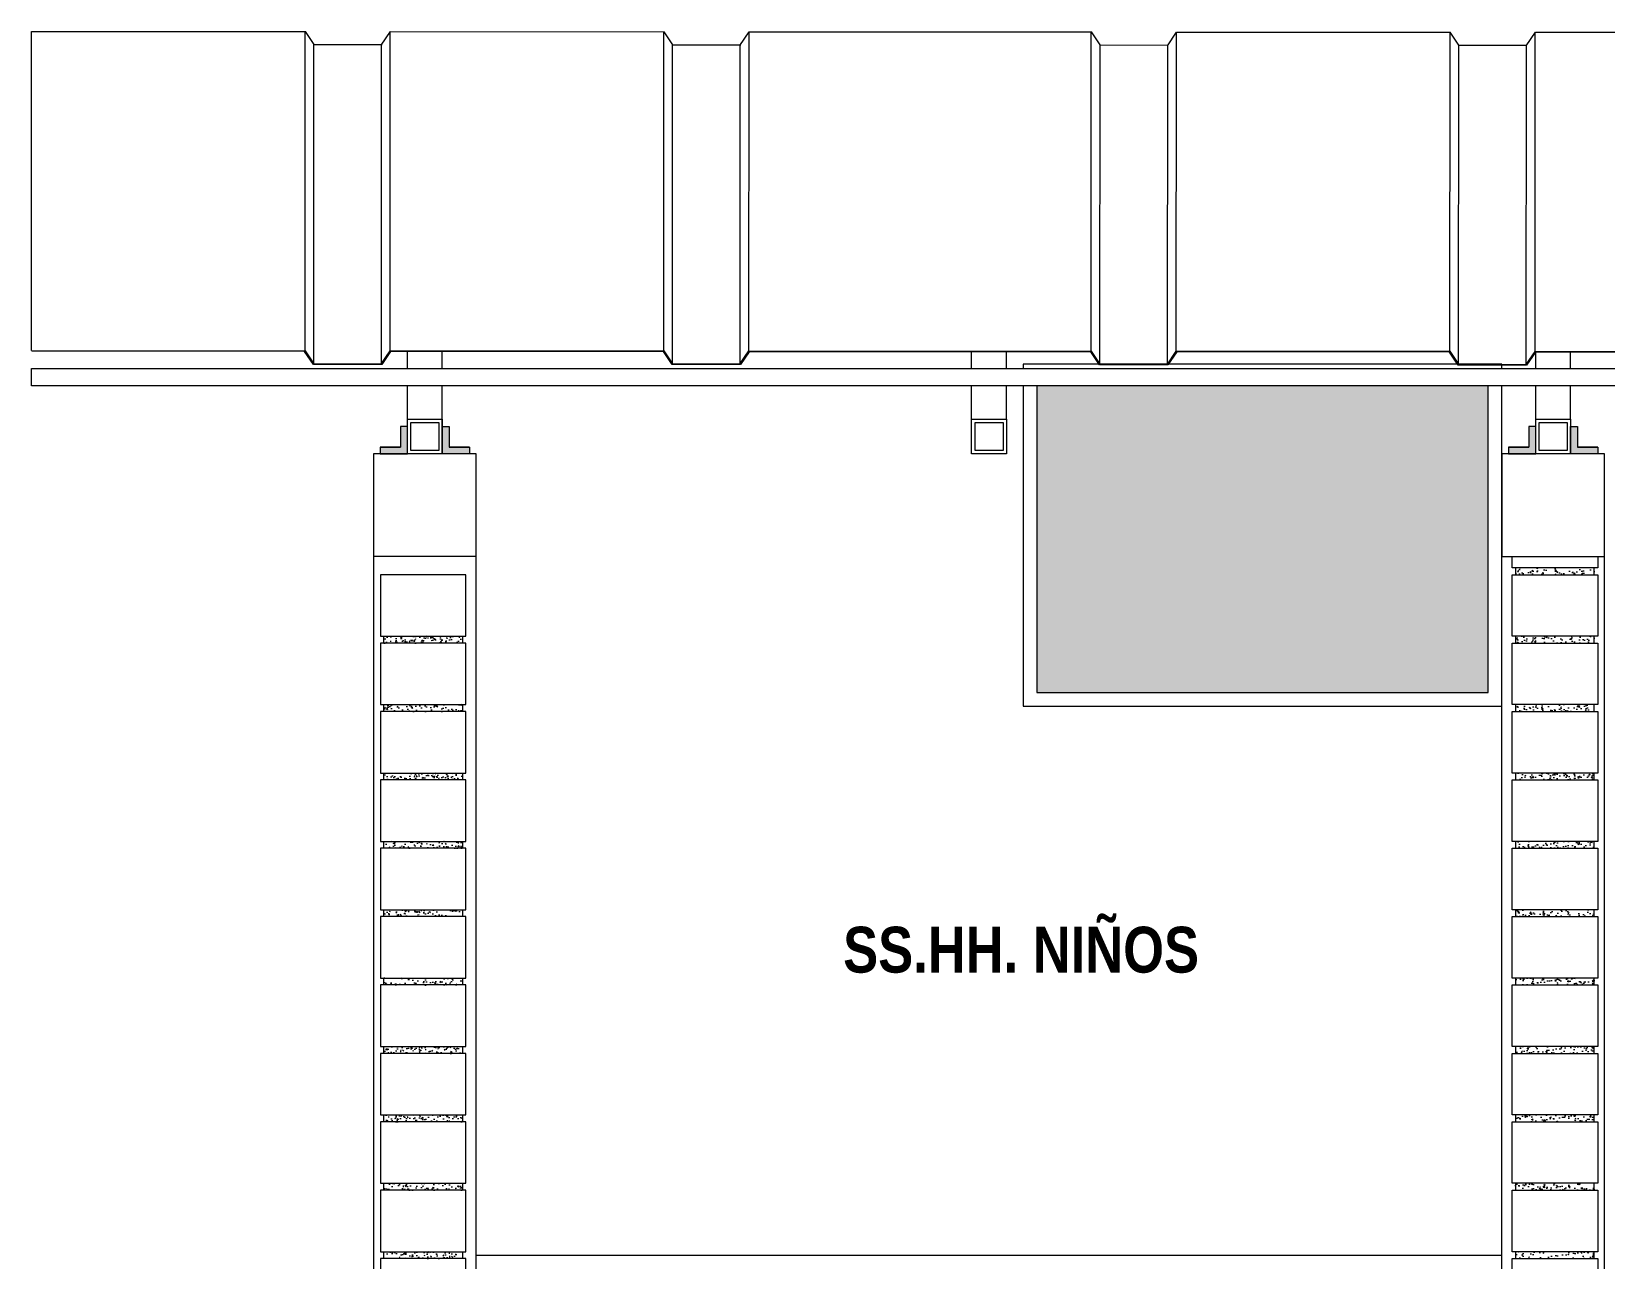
# Model space of a CAD drawing. Header units: metres. Extents: x 0 to 1843, y 1434 to 1492.
# Drawn here: x 1790.319 to 1792.62, y 1482.909 to 1484.704 of the extents above; entities that cross this region are included whole.
import ezdxf

# ---------------------------------------------------------------- set-up
doc = ezdxf.new("R2010")
doc.units = ezdxf.units.M
doc.header["$LTSCALE"] = 0.005
for name, color, linetype, lineweight in [('-Accesorios PVC', 88, 'Continuous', 20), ('-Acero techos', 252, 'Continuous', 13), ('-Achurado', 251, 'Continuous', 5), ('-Acotado', 251, 'Continuous', 5), ('-Ladrillo', 34, 'Continuous', 9), ('-Techo', 136, 'Continuous', 20), ('-Vista', 148, 'Continuous', 9), ('C-COLUMNAS', 150, 'Continuous', 30), ('FIC-2ES_CONCRETO 210', 251, 'Continuous', 30), ('FIC-2ES_VEREDA', 253, 'Continuous', 5), ('ventana', 152, 'Continuous', 20)]:
    doc.layers.add(name, color=color, linetype=linetype, lineweight=lineweight)
doc.styles.add('-Arial Narrow', font='ARIALN.TTF')

# ---------------------------------------------------------------- blocks, each defined once
blk = doc.blocks.new('Ladrillo de Canto')
at = {"layer": '-Achurado', "ltscale": 0.009}
h = blk.add_hatch(dxfattribs=at)
h.set_pattern_fill('AR-CONC', color=256, scale=0.0001)
h.paths.add_polyline_path([(0.0575, 0.01), (-0.0575, 0.01), (-0.0575, 0), (0.0575, 0)])
at = {"layer": '-Ladrillo', "lineweight": 5}
for p, q in [((-0.0625, 0.1), (0.0625, 0.1)), ((-0.0625, 0.01), (-0.0625, 0.1)), ((0.0625, 0.1), (0.0625, 0.01)), ((0.0625, 0.01), (-0.0625, 0.01))]:
    blk.add_line(p, q, dxfattribs=at)
blk.add_lwpolyline([(0.0575, 0.01), (-0.0575, 0.01), (-0.0575, 0), (0.0575, 0)], close=True, dxfattribs=at)
blk = doc.blocks.new('*U229')
at = {"layer": '-Acotado', "xscale": -1}
blk.add_blockref('Ladrillo de Canto', (0, -0.05), dxfattribs=at)
blk = doc.blocks.new('*U230')
at = {"layer": '-Acotado', "color": 0, "linetype": 'ByBlock', "lineweight": -2, "transparency": 16777216}
for p in [(0, 1.9), (0, 1.8)]:
    blk.add_blockref('*U229', p, dxfattribs=at)
at = {"layer": '-Acotado', "color": 0, "linetype": 'ByBlock', "lineweight": -2}
for p in [(0, 1.7), (0, 1.6), (0, 1.5), (0, 1.4), (0, 1.3), (0, 1.2), (0, 1.1), (0, 1), (0, 0.9), (0, 0.8), (0, 0.7), (0, 0.6), (0, 0.5), (0, 0.4), (0, 0.3), (0, 0.2), (0, 0.1), (0, 0)]:
    blk.add_blockref('*U229', p, dxfattribs=at)
blk = doc.blocks.new('*U231')
at = {"layer": '-Acotado', "xscale": -1}
blk.add_blockref('Ladrillo de Canto', (0, -0.05), dxfattribs=at)
blk = doc.blocks.new('*U232')
at = {"layer": '-Acotado', "color": 0, "linetype": 'ByBlock', "lineweight": -2, "transparency": 16777216}
for p in [(0, 1.9), (0, 1.8)]:
    blk.add_blockref('*U231', p, dxfattribs=at)
at = {"layer": '-Acotado', "color": 0, "linetype": 'ByBlock', "lineweight": -2}
for p in [(0, 1.7), (0, 1.6), (0, 1.5), (0, 1.4), (0, 1.3), (0, 1.2), (0, 1.1), (0, 1), (0, 0.9), (0, 0.8), (0, 0.7), (0, 0.6), (0, 0.5), (0, 0.4), (0, 0.3), (0, 0.2), (0, 0.1), (0, 0)]:
    blk.add_blockref('*U231', p, dxfattribs=at)

msp = doc.modelspace()

# ---------------------------------------------------------------- hatches: boundary and pattern name
at = {"layer": '-Accesorios PVC', "lineweight": 5}
h = msp.add_hatch(color=256, dxfattribs=at)
h.dxf.hatch_style = 1
h.paths.add_polyline_path([(1790.86917, 1484.08588), (1790.86917, 1484.12588), (1790.85917, 1484.12588), (1790.85917, 1484.09588), (1790.82917, 1484.09588), (1790.82917, 1484.08588)])
h = msp.add_hatch(color=256, dxfattribs=at)
h.dxf.hatch_style = 1
h.paths.add_polyline_path([(1790.92007, 1484.08588), (1790.92007, 1484.12588), (1790.93007, 1484.12588), (1790.93007, 1484.09588), (1790.96007, 1484.09588), (1790.96007, 1484.08588)])
h = msp.add_hatch(color=256, dxfattribs=at)
h.dxf.hatch_style = 1
h.paths.add_polyline_path([(1792.51916, 1484.08588), (1792.51916, 1484.12588), (1792.50916, 1484.12588), (1792.50916, 1484.09588), (1792.47916, 1484.09588), (1792.47916, 1484.08588)])
h = msp.add_hatch(color=256, dxfattribs=at)
h.dxf.hatch_style = 1
h.paths.add_polyline_path([(1792.57006, 1484.08588), (1792.57006, 1484.12588), (1792.58006, 1484.12588), (1792.58006, 1484.09588), (1792.61006, 1484.09588), (1792.61006, 1484.08588)])
at = {"layer": '-Acero techos', "lineweight": 5, "true_color": 0xadddf7}
h = msp.add_hatch(dxfattribs=at)
h.set_pattern_fill('AR-CONC', color=141, scale=0.0001)
h.set_pattern_definition([(50, (1688.003642, 1433.922426), (0.0182184669, -0.0015939086), [0.001905, -0.020955]), (355, (1688.003642, 1433.922426), (-0.003524342, 0.0191056845), [0.001524, -0.0167640584]), (100.451445, (1688.00516, 1433.922293), (0.0146941247, 0.0175117752), [0.001619001, -0.0178090245]), (46.1842, (1688.003642, 1433.927506), (0.027107904, -0.004204233), [0.0028575, -0.0314325]), (96.635558, (1688.0059, 1433.927155), (0.0237404134, 0.0247426125), [0.002428502, -0.026713561]), (351.18415, (1688.003642, 1433.927506), (0.0237404134, 0.0247426125), [0.002285997, -0.025145973]), (21, (1688.006182, 1433.926236), (0.0151614391, -0.0102265198), [0.001905, -0.020955]), (326, (1688.006182, 1433.926236), (0.0061802028, 0.0184187966), [0.001524, -0.016764]), (71.451445, (1688.007445, 1433.925384), (0.021341642, 0.008192277), [0.001619001, -0.0178089938]), (37.5, (1688.003642, 1433.922426), (0.00030886033, 0.0084555039), [0, -0.0165608, 0, -0.017018, 0, -0.0168275]), (7.5, (1688.003642, 1433.922426), (0.00668196625, 0.0100180575), [0, -0.0097028, 0, -0.0161798, 0, -0.0064135]), (327.5, (1687.9979776, 1433.922426), (0.0135590595, -0.0005728744), [0, -0.00635, 0, -0.019812, 0, -0.026289]), (317.5, (1687.995438, 1433.922426), (0.0148129181, 0.0025426491), [0, -0.008255, 0, -0.0131572, 0, -0.018669])])
h.paths.add_polyline_path([(1795.74962, 1483.73718), (1795.74962, 1484.18532), (1795.08962, 1484.18532), (1795.08962, 1483.73718)])
h.paths.add_polyline_path([(1793.43963, 1484.18532), (1793.43963, 1483.73718), (1794.09963, 1483.73718), (1794.09963, 1484.18532)])
h.paths.add_polyline_path([(1791.78962, 1484.18532), (1791.78962, 1483.73718), (1792.44962, 1483.73718), (1792.44962, 1484.18532)])
at = {"layer": '-Achurado', "lineweight": 5, "ltscale": 0.009}
h = msp.add_hatch(dxfattribs=at)
h.set_pattern_fill('AR-CONC', color=256, scale=0.0001)
h.set_pattern_definition([(50, (1792.547115, 1483.909298), (0.0182185, -0.001594), [0.001905, -0.020955]), (355, (1792.547115, 1483.909298), (-0.0035243, 0.0191057), [0.001524, -0.016764]), (100.45, (1792.548633, 1483.909165), (0.014694, 0.017512), [0.001619, -0.017809]), (46.184, (1792.547115, 1483.914378), (0.027108, -0.004204), [0.0028575, -0.0314325]), (96.636, (1792.549374, 1483.914027), (0.02374, 0.024743), [0.0024285, -0.0267136]), (351.184, (1792.547115, 1483.914378), (0.02374, 0.024743), [0.002286, -0.025146]), (21, (1792.549655, 1483.913108), (0.0151614, -0.0102265), [0.001905, -0.020955]), (326, (1792.549655, 1483.913108), (0.00618, 0.018419), [0.001524, -0.016764]), (71.45, (1792.550918, 1483.912255), (0.0213416, 0.0081923), [0.001619, -0.017809]), (37.5, (1792.547115, 1483.9092977), (0.00030886, 0.0084555), [0, -0.0165608, 0, -0.017018, 0, -0.0168275]), (7.5, (1792.547115, 1483.909298), (0.006682, 0.010018), [0, -0.0097028, 0, -0.0161798, 0, -0.0064135]), (327.5, (1792.541451, 1483.9092977), (0.01355906, -0.0005729), [0, -0.00635, 0, -0.019812, 0, -0.026289]), (317.5, (1792.538911, 1483.909298), (0.014813, 0.0025426), [0, -0.008255, 0, -0.0131572, 0, -0.018669])])
h.paths.add_polyline_path([(1792.60462, 1483.9193), (1792.48962, 1483.9193), (1792.48962, 1483.9093), (1792.60462, 1483.9093)])

# ---------------------------------------------------------------- linework, layer by layer
at = {"layer": '-Accesorios PVC', "lineweight": 5}
for p, q in [((1790.82917, 1484.09588), (1790.85917, 1484.09588)), ((1790.96007, 1484.09588), (1790.93007, 1484.09588)), ((1792.47916, 1484.09588), (1792.50916, 1484.09588)), ((1792.61006, 1484.09588), (1792.58006, 1484.09588))]:
    msp.add_line(p, q, dxfattribs=at)
at = {"layer": '-Acero techos', "color": 146, "lineweight": 5, "ltscale": 0.009, "true_color": 0x105689}
for p, q in [((1790.86917, 1484.21072), (1790.86917, 1484.23565)), ((1790.92007, 1484.21072), (1790.92007, 1484.23563)), ((1791.69417, 1484.21072), (1791.69417, 1484.23525)), ((1791.74507, 1484.21072), (1791.74507, 1484.23523)), ((1792.51916, 1484.21072), (1792.51916, 1484.23486)), ((1792.57006, 1484.21072), (1792.57006, 1484.23483)), ((1790.86917, 1484.12588), (1790.86917, 1484.18532)), ((1790.92007, 1484.12588), (1790.92007, 1484.18532)), ((1791.69417, 1484.13668), (1791.69417, 1484.18532)), ((1791.74507, 1484.13668), (1791.74507, 1484.18532)), ((1792.51916, 1484.13668), (1792.51916, 1484.18532)), ((1792.57006, 1484.13668), (1792.57006, 1484.18532))]:
    msp.add_line(p, q, dxfattribs=at)
for points in [[(1790.31963, 1484.21072), (1796.41961, 1484.21072), (1796.41961, 1484.18532), (1790.31963, 1484.18532)], [(1790.87417, 1484.09088), (1790.87417, 1484.13168), (1790.91507, 1484.13168), (1790.91507, 1484.09088)], [(1791.69917, 1484.09088), (1791.69917, 1484.13168), (1791.74007, 1484.13168), (1791.74007, 1484.09088)], [(1792.52416, 1484.09088), (1792.52416, 1484.13168), (1792.56506, 1484.13168), (1792.56506, 1484.09088)]]:
    msp.add_lwpolyline(points, close=True, dxfattribs=at)
for points in [[(1790.92007, 1484.08588), (1790.86917, 1484.08588), (1790.86917, 1484.13668), (1790.92007, 1484.13668), (1790.92007, 1484.08588)], [(1791.74507, 1484.08588), (1791.69417, 1484.08588), (1791.69417, 1484.13668), (1791.74507, 1484.13668), (1791.74507, 1484.08588)], [(1792.57006, 1484.08588), (1792.51916, 1484.08588), (1792.51916, 1484.13668), (1792.57006, 1484.13668), (1792.57006, 1484.08588)]]:
    msp.add_lwpolyline(points, dxfattribs=at)
at = {"layer": '-Acotado', "lineweight": 5}
for points in [[(1790.86917, 1484.08588), (1790.86917, 1484.12588), (1790.85917, 1484.12588), (1790.85917, 1484.09588), (1790.82917, 1484.09588), (1790.82917, 1484.08588), (1790.86917, 1484.08588)], [(1790.92007, 1484.08588), (1790.92007, 1484.12588), (1790.93007, 1484.12588), (1790.93007, 1484.09588), (1790.96007, 1484.09588), (1790.96007, 1484.08588), (1790.92007, 1484.08588)], [(1792.51916, 1484.08588), (1792.51916, 1484.12588), (1792.50916, 1484.12588), (1792.50916, 1484.09588), (1792.47916, 1484.09588), (1792.47916, 1484.08588), (1792.51916, 1484.08588)], [(1792.57006, 1484.08588), (1792.57006, 1484.12588), (1792.58006, 1484.12588), (1792.58006, 1484.09588), (1792.61006, 1484.09588), (1792.61006, 1484.08588), (1792.57006, 1484.08588)]]:
    msp.add_lwpolyline(points, dxfattribs=at)
at = {"layer": '-Ladrillo', "lineweight": 5}
msp.add_lwpolyline([(1792.60962, 1483.93588), (1792.60962, 1483.9193), (1792.48462, 1483.9193), (1792.48462, 1483.93588)], dxfattribs=at)
msp.add_lwpolyline([(1792.60462, 1483.9193), (1792.48962, 1483.9193), (1792.48962, 1483.9093), (1792.60462, 1483.9093)], close=True, dxfattribs=at)
at = {"layer": '-Techo', "lineweight": 5}
for p, q in [((1790.31941, 1484.23692), (1790.31963, 1484.70366)), ((1790.31963, 1484.70366), (1790.71989, 1484.70347)), ((1790.71941, 1484.23672), (1790.71963, 1484.70347)), ((1790.73267, 1484.68446), (1790.71989, 1484.70347)), ((1790.83093, 1484.68341), (1790.8444, 1484.70341)), ((1790.84392, 1484.23666), (1790.84415, 1484.70303)), ((1790.8444, 1484.70341), (1791.2444, 1484.70321)), ((1791.24392, 1484.23647), (1791.24415, 1484.70321)), ((1791.25718, 1484.68421), (1791.2444, 1484.70321)), ((1791.35544, 1484.68316), (1791.36891, 1484.70315)), ((1791.36843, 1484.23641), (1791.36866, 1484.70278)), ((1791.36891, 1484.70315), (1791.86945, 1484.70291)), ((1791.86897, 1484.23617), (1791.86919, 1484.70291)), ((1791.88222, 1484.68391), (1791.86945, 1484.70291)), ((1791.98049, 1484.68286), (1791.99396, 1484.70285)), ((1791.99348, 1484.23611), (1791.9937, 1484.70247)), ((1791.99396, 1484.70285), (1792.39396, 1484.70266)), ((1792.39348, 1484.23592), (1792.3937, 1484.70266)), ((1792.40674, 1484.68365), (1792.39396, 1484.70266)), ((1792.505, 1484.68261), (1792.51847, 1484.7026)), ((1792.51799, 1484.23586), (1792.51821, 1484.70222)), ((1792.51847, 1484.7026), (1793.019, 1484.70236)), ((1790.73219, 1484.21772), (1790.73241, 1484.68484)), ((1790.73267, 1484.68446), (1790.83214, 1484.68441)), ((1790.83112, 1484.21767), (1790.83135, 1484.68441)), ((1791.2567, 1484.21747), (1791.25693, 1484.68459)), ((1791.25718, 1484.68421), (1791.35665, 1484.68416)), ((1791.35564, 1484.21742), (1791.35586, 1484.68416)), ((1791.88174, 1484.21716), (1791.88197, 1484.68429)), ((1791.88222, 1484.68391), (1791.98169, 1484.68386)), ((1791.98068, 1484.21712), (1791.98091, 1484.68386)), ((1792.40626, 1484.21691), (1792.40648, 1484.68403)), ((1792.40674, 1484.68365), (1792.5062, 1484.68361)), ((1792.50519, 1484.21686), (1792.50542, 1484.68361)), ((1790.31941, 1484.23692), (1790.71941, 1484.23672)), ((1790.71888, 1484.23572), (1790.31994, 1484.23592)), ((1790.73166, 1484.21672), (1790.71888, 1484.23572)), ((1790.71941, 1484.23672), (1790.73219, 1484.21772)), ((1790.83166, 1484.21667), (1790.73166, 1484.21672)), ((1790.73219, 1484.21772), (1790.83166, 1484.21767)), ((1790.84445, 1484.23566), (1790.83166, 1484.21667)), ((1791.24339, 1484.23547), (1790.84445, 1484.23566)), ((1791.25617, 1484.21647), (1791.24339, 1484.23547)), ((1791.35617, 1484.21642), (1791.25617, 1484.21647)), ((1791.36897, 1484.23541), (1791.35617, 1484.21642)), ((1791.86843, 1484.23517), (1791.36897, 1484.23541)), ((1791.88121, 1484.21616), (1791.86843, 1484.23517)), ((1791.98121, 1484.21612), (1791.88121, 1484.21616)), ((1791.99401, 1484.23511), (1791.98121, 1484.21612)), ((1792.39294, 1484.23492), (1791.99401, 1484.23511)), ((1792.40572, 1484.21591), (1792.39294, 1484.23492)), ((1792.50572, 1484.21586), (1792.40572, 1484.21591)), ((1792.50519, 1484.21686), (1792.51799, 1484.23586)), ((1792.51852, 1484.23486), (1792.50572, 1484.21586)), ((1792.51799, 1484.23586), (1793.01852, 1484.23562)), ((1793.01799, 1484.23462), (1792.51852, 1484.23486))]:
    msp.add_line(p, q, dxfattribs=at)
for points in [[(1790.83045, 1484.21667), (1790.84392, 1484.23666), (1791.24392, 1484.23647), (1791.2567, 1484.21747), (1791.35617, 1484.21742)], [(1791.35496, 1484.21642), (1791.36843, 1484.23641), (1791.86897, 1484.23617), (1791.88174, 1484.21716), (1791.98121, 1484.21712)], [(1791.98001, 1484.21612), (1791.99348, 1484.23611), (1792.39348, 1484.23592), (1792.40626, 1484.21691), (1792.50519, 1484.21686)]]:
    msp.add_lwpolyline(points, dxfattribs=at)
at = {"layer": '-Vista', "lineweight": 5}
for p, q in [((1790.81962, 1483.93655), (1790.81962, 1481.9093)), ((1790.96962, 1481.9093), (1790.96962, 1483.93655)), ((1792.61962, 1481.9093), (1792.61962, 1483.93588)), ((1792.46962, 1481.9093), (1792.46962, 1483.71718))]:
    msp.add_line(p, q, dxfattribs=at)
at = {"lineweight": 5}
msp.add_line((1790.96962, 1482.9143), (1792.46961, 1482.9143), dxfattribs=at)
at = {"layer": 'C-COLUMNAS', "lineweight": 5}
msp.add_line((1790.81962, 1483.93655), (1790.89462, 1483.93655), dxfattribs=at)
at = {"layer": 'FIC-2ES_CONCRETO 210', "lineweight": 5, "ltscale": 0.025}
for points in [[(1790.81962, 1483.93655), (1790.96962, 1483.93655), (1790.96962, 1484.08588), (1790.81962, 1484.08588)], [(1792.46961, 1483.93588), (1792.61961, 1483.93588), (1792.61961, 1484.08588), (1792.46961, 1484.08588)]]:
    msp.add_lwpolyline(points, close=True, dxfattribs=at)
at = {"layer": 'FIC-2ES_VEREDA', "lineweight": 5}
for p, q in [((1790.86917, 1484.08588), (1790.86917, 1484.12588)), ((1790.92007, 1484.08588), (1790.92007, 1484.12588)), ((1792.51916, 1484.08588), (1792.51916, 1484.12588)), ((1792.57006, 1484.08588), (1792.57006, 1484.12588))]:
    msp.add_line(p, q, dxfattribs=at)
at = {"layer": 'ventana', "color": 18, "lineweight": 5, "true_color": 0x000000}
for points in [[(1792.46962, 1484.21072), (1792.46962, 1484.21718), (1791.76962, 1484.21718), (1791.76962, 1484.21072)], [(1791.76962, 1484.18532), (1791.76962, 1483.71718), (1792.46962, 1483.71718), (1792.46962, 1484.18532)], [(1791.78962, 1484.18532), (1791.78962, 1483.73718), (1792.44962, 1483.73718), (1792.44962, 1484.18532)]]:
    msp.add_lwpolyline(points, dxfattribs=at)

# ---------------------------------------------------------------- block references
at = {"layer": '-Acotado', "lineweight": 5}
msp.add_blockref('*U232', (1790.89212, 1481.9593), dxfattribs=at)
at = {"layer": '-Acotado', "lineweight": 5, "xscale": -1}
msp.add_blockref('*U230', (1792.54712, 1481.9593), dxfattribs=at)

# ---------------------------------------------------------------- texts
at = {"layer": '-Acotado', "color": 7, "lineweight": 5, "insert": (1792.39144, 1483.39445), "char_height": 0.0670279, "width": 1.2498557, "attachment_point": 3, "style": '-Arial Narrow'}
msp.add_mtext('\\pxqc;{\\fArial Narrow|b1|i0|c0|p34;SS.HH. NIÑOS}', dxfattribs=at)

doc.saveas('drawing.dxf')
